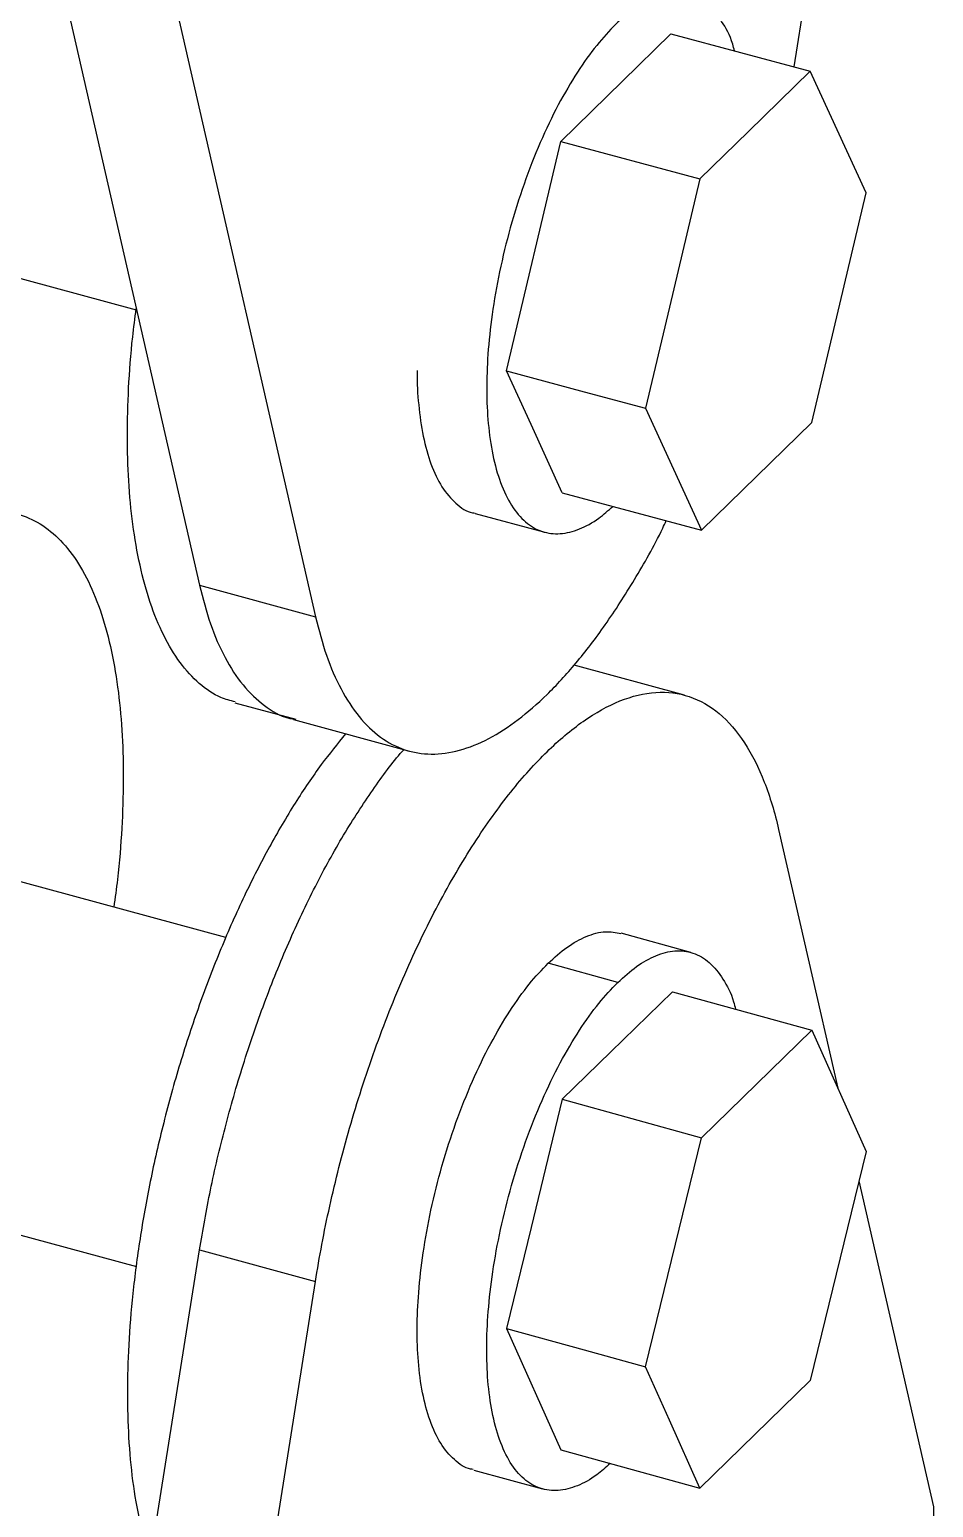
# Model space of a CAD drawing. Header units: millimetres. Extents: x 831 to 1324, y 1807 to 2551.
# Drawn here: x 1062.7 to 1200.5, y 2042 to 2267.3 of the extents above; entities that cross this region are included whole.
import ezdxf

# ---------------------------------------------------------------- set-up
doc = ezdxf.new("R2010")
doc.units = ezdxf.units.MM

msp = doc.modelspace()

# ---------------------------------------------------------------- linework, layer by layer
at = {"color": 7, "linetype": 'Continuous', "lineweight": 25}
for p, q in [((1179.22, 2261.63), (1184.52, 2295.13)), ((1064.94, 2285.86), (1088.55, 2182.58)), ((1082.63, 2281.05), (1106.24, 2177.78)), ((1160.45, 2266.65), (1181.68, 2260.97)), ((1190.21, 2242.4), (1181.68, 2260.97)), ((1135.35, 2215.26), (1143.64, 2250.24)), ((1143.64, 2250.24), (1164.86, 2244.56)), ((1181.92, 2207.42), (1190.21, 2242.4)), ((1032.93, 2237.09), (1078.9, 2224.59)), ((1156.58, 2209.58), (1165.11, 2191.01)), ((1165.11, 2191.01), (1181.92, 2207.42)), ((1143.88, 2196.69), (1165.11, 2191.01)), ((1130.59, 2193.52), (1141.2, 2190.68)), ((1088.55, 2182.58), (1106.24, 2177.78)), ((1162.53, 2165.83), (1145.68, 2170.41)), ((1093.96, 2164.68), (1103.25, 2162.17)), ((1102.88, 2162.11), (1120.57, 2157.31)), ((1176.87, 2145.36), (1185.89, 2105.9)), ((1092.6, 2128.88), (1046.56, 2141.39)), ((1163.46, 2126.6), (1152.85, 2129.53)), ((1152.33, 2122.03), (1141.72, 2124.96)), ((1160.7, 2120.62), (1181.92, 2114.76)), ((1165.11, 2098.34), (1181.92, 2114.76)), ((1181.92, 2114.76), (1190.21, 2096.25)), ((1143.88, 2104.21), (1165.11, 2098.34)), ((1156.58, 2063.43), (1165.11, 2098.34)), ((1190.21, 2096.25), (1181.68, 2061.34)), ((1189.11, 2091.78), (1200.47, 2042.09)), ((1041.8, 2088.8), (1078.94, 2078.71)), ((1064.94, 1931.88), (1088.55, 2081.24)), ((1088.55, 2081.24), (1106.24, 2076.43)), ((1082.63, 1927.07), (1106.24, 2076.43)), ((1135.35, 2069.29), (1143.64, 2050.79)), ((1181.68, 2061.34), (1164.86, 2044.93)), ((1143.64, 2050.79), (1164.86, 2044.93)), ((1130.4, 2047.69), (1140.87, 2044.8)), ((1200.47, 2042.09), (1200.47, 2026.14))]:
    msp.add_line(p, q, dxfattribs=at)
at = {"color": 7, "linetype": 'Continuous', "lineweight": 25, "flags": 128}
for points in [[(1143.64, 2250.24), (1153.05, 2259.43), (1160.45, 2266.65)], [(1181.68, 2260.97), (1172.26, 2251.78), (1164.86, 2244.56)], [(1164.86, 2244.56), (1160.22, 2224.97), (1156.58, 2209.58)], [(1143.88, 2196.69), (1139.11, 2207.09), (1135.35, 2215.26)], [(1135.35, 2215.26), (1147.24, 2212.08), (1156.58, 2209.58)], [(1160.7, 2120.62), (1151.28, 2111.43), (1143.88, 2104.21)], [(1143.88, 2104.21), (1139.11, 2084.65), (1135.35, 2069.29)], [(1135.35, 2069.29), (1147.24, 2066.01), (1156.58, 2063.43)], [(1164.86, 2044.93), (1160.22, 2055.29), (1156.58, 2063.43)]]:
    msp.add_lwpolyline(points, dxfattribs=at)
at = {"color": 7, "linetype": 'Continuous', "lineweight": 25}
for points, knots in [([(1170.15, 2264.06), (1170.06, 2264.4), (1169.57, 2266.23), (1168.22, 2268.7), (1166.12, 2271.28), (1163.6, 2272.71), (1160.82, 2273.06), (1157.89, 2272.34), (1154.93, 2270.68), (1152, 2268.21), (1149.07, 2264.96), (1146.13, 2260.86), (1143.21, 2255.88), (1140.46, 2250.13), (1137.98, 2243.81), (1135.89, 2237.15), (1134.26, 2230.45), (1133.12, 2223.94), (1132.48, 2217.86), (1132.29, 2212.27), (1132.53, 2207.09), (1133.22, 2202.32), (1134.41, 2198.07), (1136.08, 2194.6), (1138.22, 2192.07), (1140.73, 2190.62), (1143.52, 2190.27), (1146.45, 2191.02), (1149.16, 2192.46), (1150.88, 2193.99), (1151.59, 2194.62)], [0, 0, 0, 0, 0.009031, 0.047345, 0.086181, 0.125018, 0.163332, 0.200642, 0.236542, 0.270718, 0.304893, 0.340793, 0.378103, 0.416417, 0.455254, 0.49409, 0.532404, 0.569715, 0.605614, 0.63979, 0.673966, 0.709865, 0.747176, 0.78549, 0.824326, 0.863163, 0.901477, 0.938787, 0.974687, 1, 1, 1, 1]), ([(1094, 2164.81), (1093.26, 2164.99), (1091.31, 2165.49), (1088.48, 2167.48), (1085.54, 2170.64), (1083.04, 2174.8), (1080.99, 2179.79), (1079.43, 2185.49), (1078.34, 2191.74), (1077.71, 2198.37), (1077.5, 2205.32), (1077.71, 2212.67), (1078.17, 2219.16), (1078.73, 2223.29), (1078.92, 2224.72)], [0, 0, 0, 0, 0.057048, 0.152312, 0.247576, 0.342179, 0.43549, 0.526925, 0.615974, 0.702209, 0.785295, 0.86838, 0.954615, 1, 1, 1, 1]), ([(1121.76, 2215.32), (1121.75, 2215.28), (1121.69, 2213.4), (1121.95, 2209.96), (1122.6, 2205.15), (1123.8, 2200.92), (1125.47, 2197.42), (1127.62, 2194.97), (1129.38, 2193.71), (1130.46, 2193.6), (1130.61, 2193.59)], [0, 0, 0, 0, 0.003945, 0.152458, 0.308462, 0.470597, 0.637094, 0.805861, 0.974627, 1, 1, 1, 1]), ([(1043.98, 2188.27), (1045.25, 2189.19), (1047.87, 2191.1), (1051.78, 2192.92), (1055.7, 2193.91), (1059.48, 2193.88), (1063.05, 2192.8), (1066.31, 2190.65), (1069.21, 2187.47), (1071.68, 2183.32), (1073.68, 2178.34), (1075.21, 2172.65), (1076.25, 2166.41), (1076.84, 2159.8), (1077.01, 2152.86), (1076.76, 2145.52), (1076.27, 2139.05), (1075.7, 2134.94), (1075.5, 2133.53)], [0, 0, 0, 0, 0.059372, 0.123268, 0.188876, 0.255829, 0.323711, 0.392067, 0.460422, 0.528304, 0.595258, 0.660866, 0.724762, 0.786639, 0.846256, 0.905873, 0.967751, 1, 1, 1, 1]), ([(1106.24, 2177.78), (1106.77, 2175.76), (1107.83, 2171.67), (1110.09, 2166.59), (1112.84, 2162.37), (1116.1, 2159.24), (1119.8, 2157.31), (1123.85, 2156.64), (1128.16, 2157.23), (1132.61, 2159.02), (1137.09, 2161.9), (1141.55, 2165.77), (1146.01, 2170.62), (1150.5, 2176.47), (1154.93, 2183.41), (1158.04, 2188.82), (1159.56, 2192.06), (1159.74, 2192.44)], [0, 0, 0, 0, 0.067615, 0.137338, 0.208732, 0.281283, 0.354428, 0.427572, 0.500124, 0.571517, 0.64124, 0.708855, 0.77647, 0.846193, 0.917587, 0.990138, 1, 1, 1, 1]), ([(1088.55, 2182.58), (1089.08, 2180.57), (1090.15, 2176.48), (1092.4, 2171.4), (1095.14, 2167.16), (1098.43, 2164.12), (1101.05, 2162.47), (1102.66, 2162.24), (1102.91, 2162.21)], [0, 0, 0, 0, 0.183865, 0.373463, 0.567603, 0.764891, 0.963793, 1, 1, 1, 1]), ([(1106.24, 2076.43), (1106.83, 2080.14), (1107.55, 2083.99), (1109.29, 2091.83), (1110.3, 2095.82), (1112.6, 2103.82), (1113.89, 2107.83), (1116.71, 2115.69), (1118.24, 2119.55), (1121.48, 2126.97), (1123.2, 2130.54), (1126.75, 2137.23), (1128.58, 2140.37), (1132.29, 2146.11), (1134.17, 2148.73), (1137.89, 2153.39), (1139.75, 2155.44), (1143.36, 2158.97), (1145.21, 2160.53), (1148.94, 2163.15), (1150.82, 2164.2), (1154.53, 2165.69), (1156.36, 2166.14), (1159.91, 2166.37), (1161.63, 2166.16), (1164.87, 2165.07), (1166.4, 2164.19), (1169.22, 2161.83), (1170.5, 2160.34), (1172.8, 2156.82), (1173.82, 2154.8), (1175.55, 2150.36), (1176.28, 2147.93), (1176.87, 2145.36)], [0, 0, 0, 0, 0.0625, 0.0625, 0.125, 0.125, 0.1875, 0.1875, 0.25, 0.25, 0.3125, 0.3125, 0.375, 0.375, 0.4375, 0.4375, 0.5, 0.5, 0.5625, 0.5625, 0.625, 0.625, 0.6875, 0.6875, 0.75, 0.75, 0.8125, 0.8125, 0.875, 0.875, 0.9375, 0.9375, 1, 1, 1, 1]), ([(1110.85, 2159.95), (1109.61, 2158.42), (1107, 2155.23), (1103.1, 2149.43), (1099.17, 2142.75), (1095.36, 2135.29), (1091.77, 2127.2), (1088.47, 2118.62), (1085.54, 2109.72), (1083.04, 2100.69), (1080.99, 2091.73), (1079.43, 2082.99), (1078.34, 2074.64), (1077.71, 2066.8), (1077.5, 2059.46), (1077.7, 2052.52), (1078.3, 2045.87), (1079.41, 2039.7), (1080.36, 2035.68), (1081.05, 2033.99), (1081.07, 2033.93)], [0, 0, 0, 0, 0.053189, 0.111333, 0.171034, 0.23196, 0.293731, 0.355932, 0.418134, 0.479904, 0.54083, 0.600532, 0.658676, 0.714982, 0.769232, 0.823481, 0.879788, 0.937931, 0.997633, 1, 1, 1, 1]), ([(1088.55, 2081.24), (1089.08, 2084.28), (1090.15, 2090.45), (1092.4, 2099.93), (1095.15, 2109.52), (1098.41, 2119.01), (1102.11, 2128.17), (1106.17, 2136.75), (1110.47, 2144.59), (1114.93, 2151.4), (1118.04, 2155.7), (1119.64, 2157.43), (1119.74, 2157.53)], [0, 0, 0, 0, 0.104747, 0.212761, 0.323362, 0.435757, 0.549071, 0.662385, 0.77478, 0.88538, 0.993394, 1, 1, 1, 1]), ([(1141.72, 2124.96), (1142.68, 2125.82), (1144.65, 2127.59), (1147.59, 2129.18), (1150.39, 2129.97), (1152.05, 2129.63), (1152.83, 2129.47)], [0, 0, 0, 0, 0.243035, 0.498329, 0.763656, 1, 1, 1, 1]), ([(1130.27, 2047.79), (1130.15, 2047.8), (1129.09, 2047.91), (1127.39, 2049.17), (1125.27, 2051.59), (1123.65, 2055.08), (1122.51, 2059.31), (1121.87, 2064.07), (1121.68, 2069.23), (1121.92, 2074.81), (1122.61, 2080.88), (1123.79, 2087.37), (1125.47, 2094.06), (1127.61, 2100.71), (1130.12, 2107.02), (1132.9, 2112.76), (1135.83, 2117.72), (1138.79, 2121.87), (1140.76, 2123.95), (1141.72, 2124.96)], [0, 0, 0, 0, 0.008501, 0.073497, 0.138492, 0.202614, 0.265055, 0.325136, 0.382331, 0.439526, 0.499607, 0.562048, 0.62617, 0.691166, 0.756161, 0.820283, 0.882724, 0.942805, 1, 1, 1, 1]), ([(1152.33, 2122.03), (1153.29, 2122.89), (1155.26, 2124.66), (1158.21, 2126.27), (1161.12, 2127.01), (1163.87, 2126.67), (1166.36, 2125.24), (1168.42, 2122.68), (1169.74, 2120.19), (1170.21, 2118.34), (1170.31, 2117.96)], [0, 0, 0, 0, 0.125871, 0.258091, 0.395507, 0.536621, 0.679658, 0.822696, 0.963809, 1, 1, 1, 1]), ([(1151.2, 2048.7), (1150.51, 2048.08), (1148.81, 2046.57), (1146.13, 2045.14), (1143.21, 2044.39), (1140.46, 2044.73), (1137.98, 2046.17), (1135.89, 2048.68), (1134.26, 2052.15), (1133.12, 2056.38), (1132.48, 2061.14), (1132.29, 2066.3), (1132.53, 2071.88), (1133.22, 2077.95), (1134.41, 2084.44), (1136.08, 2091.13), (1138.22, 2097.77), (1140.73, 2104.09), (1143.52, 2109.83), (1146.45, 2114.79), (1149.4, 2118.94), (1151.37, 2121.01), (1152.33, 2122.03)], [0, 0, 0, 0, 0.033774, 0.083048, 0.134258, 0.186845, 0.24015, 0.293455, 0.346043, 0.397253, 0.446526, 0.493433, 0.540341, 0.589614, 0.640824, 0.693412, 0.746717, 0.800021, 0.852609, 0.903819, 0.953093, 1, 1, 1, 1])]:
    msp.add_open_spline(points, degree=3, knots=knots, dxfattribs=at)

doc.saveas('drawing.dxf')
